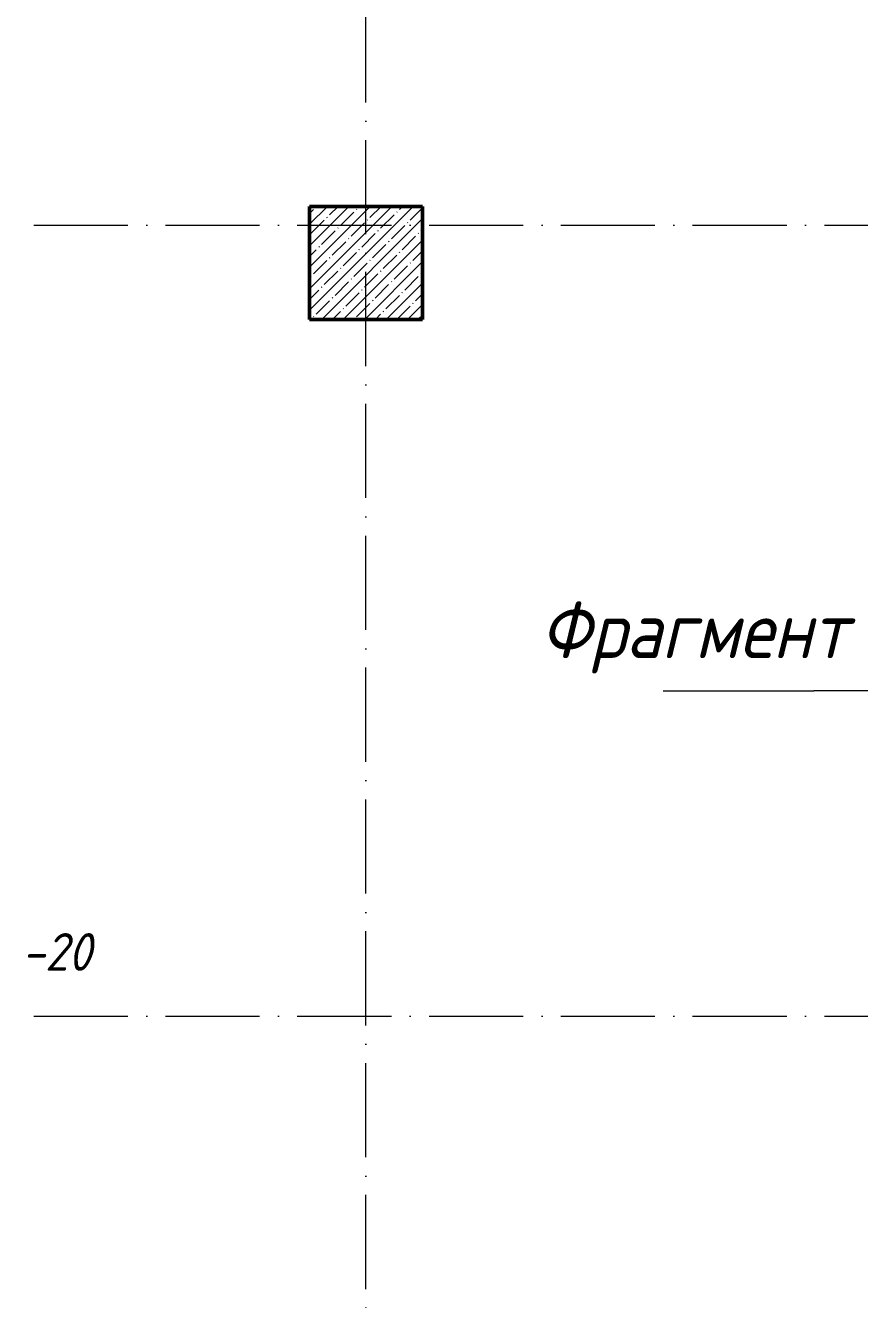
# Model space of a CAD drawing. Header units: millimetres. Extents: x -6064 to 178764, y -5836 to 29924.
# Drawn here: x 31501 to 35932, y 2095 to 8861 of the extents above; entities that cross this region are included whole.
import ezdxf

# ---------------------------------------------------------------- set-up
doc = ezdxf.new("R2010")
doc.units = ezdxf.units.MM
doc.linetypes.add('50_200_ШТРИХ_1Т_ш5_п1_п1_', pattern=[700, 500, -100, 0, -100])
for name, color, linetype, lineweight in [('A-ANNO-SYMB', 7, 'Continuous', 9), ('A-GENM-IDEN', 7, 'Continuous', 9), ('S-COLS-1', 7, 'Continuous', 5), ('S-COLS-2', 7, 'Continuous', 50), ('Оси-1', 7, '50_200_ШТРИХ_1Т_ш5_п1_п1_', 9)]:
    doc.layers.add(name, color=color, linetype=linetype, lineweight=lineweight)
doc.styles.add('ISOCPEUR_I_2', font='isocpeui.ttf', dxfattribs={"width": 0.9, "height": 200})
doc.styles.add('ISOCPEUR_I_3', font='isocpeui.ttf', dxfattribs={"width": 0.9, "height": 300})

# ---------------------------------------------------------------- blocks, each defined once
blk = doc.blocks.new('План этажа - длина полки 8 мм-17663127-АР1_1_Кладочный план 2 этажа')
at = {"layer": 'A-ANNO-SYMB'}
blk.add_line((-4, 0.001), (4, 0.001), dxfattribs=at)

msp = doc.modelspace()

# ---------------------------------------------------------------- hatches: boundary and pattern name
at = {"layer": 'S-COLS-1'}
h = msp.add_hatch(dxfattribs=at)
h.set_pattern_fill('FP_7', color=256, style=0, pattern_type=2)
h.set_pattern_definition([(45, (0, 0), (-57.02463, 57.02463), []), (45, (57.025, 0), (-57.02463, 57.02463), [100.806, -20.161, 3.353, -16.808])])
h.paths.add_polyline_path([(33010, 7300), (33610, 7300), (33610, 7900), (33010, 7900)], flags=0)

# ---------------------------------------------------------------- linework, layer by layer
at = {"layer": 'A-ANNO-SYMB'}
msp.add_line((36984.2, 5327.8), (35689.3, 5327.8), dxfattribs=at)
at = {"layer": 'S-COLS-2'}
for p, q in [((33010, 7300), (33010, 7900)), ((33010, 7900), (33610, 7900)), ((33610, 7300), (33610, 7900)), ((33610, 7300), (33010, 7300))]:
    msp.add_line(p, q, dxfattribs=at)
at = {"layer": 'Оси-1'}
for p, q in [((33310, -4150), (33310, 28636.9)), ((-4160, 7800), (125951.6, 7800)), ((-4160, 3600), (125951.6, 3600))]:
    msp.add_line(p, q, dxfattribs=at)

# ---------------------------------------------------------------- block references
at = {"layer": 'A-ANNO-SYMB', "xscale": 99.99999999999993, "yscale": 99.99999999999993, "zscale": 99.99999999999993}
msp.add_blockref('План этажа - длина полки 8 мм-17663127-АР1_1_Кладочный план 2 этажа', (35289.3, 5327.8), dxfattribs=at)

# ---------------------------------------------------------------- texts
at = {"layer": 'A-ANNO-SYMB', "insert": (34235.3, 5801.1), "char_height": 300, "width": 2085.189, "attachment_point": 1, "style": 'ISOCPEUR_I_3'}
msp.add_mtext('Фрагмент', dxfattribs=at)
at = {"layer": 'A-GENM-IDEN', "insert": (31482, 4041.2), "char_height": 200, "width": 476.202, "attachment_point": 1, "style": 'ISOCPEUR_I_2'}
msp.add_mtext('-20', dxfattribs=at)

doc.saveas('drawing.dxf')
